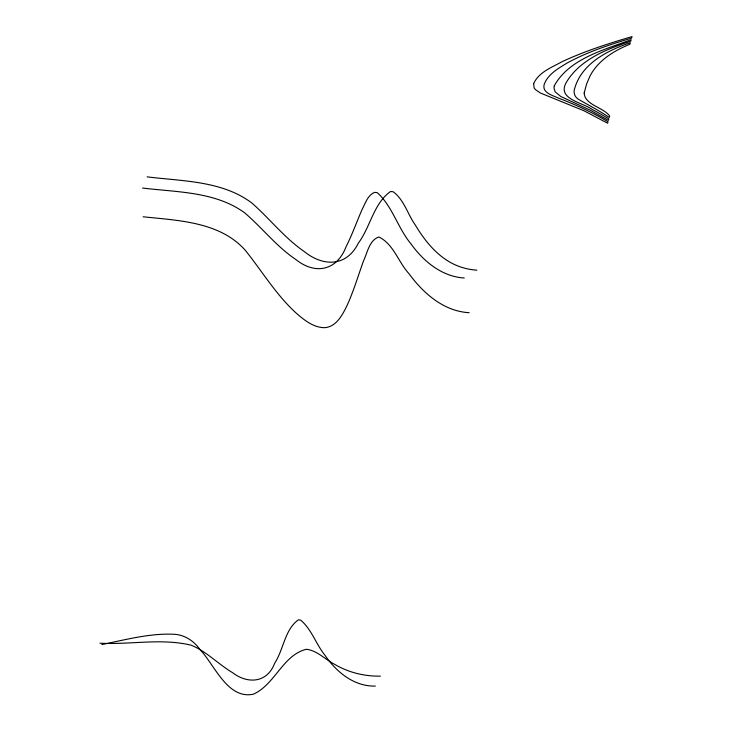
<?xml version="1.0" encoding="UTF-8"?>
<svg xmlns="http://www.w3.org/2000/svg" width="732" height="732" viewBox="0 0 732 732"><rect width="100%" height="100%" fill="white"/><g stroke="black" fill="none" stroke-linecap="round" stroke-linejoin="round"><path stroke-width="1.1" d="M101.885 644.553C125.547 639.786 149.401 633.18 173.74 634.251C184.528 634.617 193.998 640.994 200.056 649.65C214.558 664.72 227.515 699.71 253.382 694.183C275.131 684.457 282.772 655.048 306.424 649.266C317.413 650.602 325.292 659.605 334.808 664.427C348.505 672.543 364.472 676.395 380.347 676.139M99.964 643.208C130.269 644.855 161.498 637.975 191.272 645.231C206.699 651.553 218.301 664.208 232.511 672.626C247.846 684.402 267.345 682.947 274.71 663.146C283.659 649.558 284.693 629.456 298.446 619.803L300.66 620.132C311.722 629.383 316.041 644.343 325.063 655.405C336.436 672.04 354.16 686.653 375.333 686.067M142.594 188.042C177.016 192.278 215.638 191.5 244.836 212.966C262.321 227.972 276.623 246.611 295.902 259.558C315.327 275.131 336.995 270.639 346.099 246.666C352.266 234.469 356.804 221.54 362.294 209.041C365.497 203.066 367.812 194.968 374.72 192.351L377.355 192.708C392.562 206.543 397.897 228.265 411.073 244.003C423.59 261.461 441.982 276.65 464.253 278.014M143.097 216.782C178.334 220.533 220.158 221.741 245.412 250.454C262.321 271.545 276.348 295.161 296.561 313.442C304.631 320.415 314.037 327.991 325.292 327.652C337.113 326.216 342.841 314.065 347.49 304.558C353.849 290.357 358.277 275.424 363.548 260.802C367.491 252.668 369.193 240.27 378.828 237.003C393.477 243.82 398.382 262.294 409.014 273.713C423.352 293.349 443.784 311.32 469.194 312.701M147.132 176.86C182.451 181.28 222.199 180.639 251.927 203.066C269.779 218.776 284.547 237.964 304.274 251.561C323.022 266.777 346.565 266.979 358.241 243.289C370.392 227.167 373.585 203.441 390.495 191.537L393.139 191.738C404.082 199.69 407.614 214.202 415.236 224.925C424.029 239.529 434.927 253.482 449.887 262.157A73.841 67.408 -60.1 0 0 476.871 270.172M533.665 83.613L534.095 87.849L535.476 89.67L540.408 93.01L584.008 110.788L607.624 123.223L608.027 121.787C592.179 112.243 575.297 104.575 558.058 97.923C552.541 95.352 542.165 92.854 544.096 84.711C547.71 74.271 558.223 68.469 567.117 63.025C587.403 51.935 609.509 44.689 631.597 38.137L632.036 36.6C608.265 43.591 584.575 51.185 562.094 61.689C551.837 67.381 538.725 72.166 533.665 83.613M584.173 92.982C584.603 105.024 603.424 107.22 609.655 116.022L609.244 117.468C599.746 110.971 589.534 105.673 579.579 99.945C574.949 97.887 572.827 92.625 574.821 87.95C582.114 63.3 607.697 50.371 630.307 42.731L629.877 44.259C617.186 49.428 604.788 56.446 595.921 67.124A43.828 36.124 -47.2 0 0 590.083 75.881L586.57 84.079L584.173 92.982M554.298 85.79L553.987 88.014L555.094 91.775L560.776 96.487L590.221 110.175L608.429 120.35L608.841 118.913A332.474 273.393 -24.3 0 0 592.252 109.48C582.992 102.507 555.963 99.113 566.641 81.847C580.403 59.393 606.828 49.044 630.737 41.202L631.167 39.665C604.193 49.877 569.176 58.688 554.298 85.79"/></g></svg>
